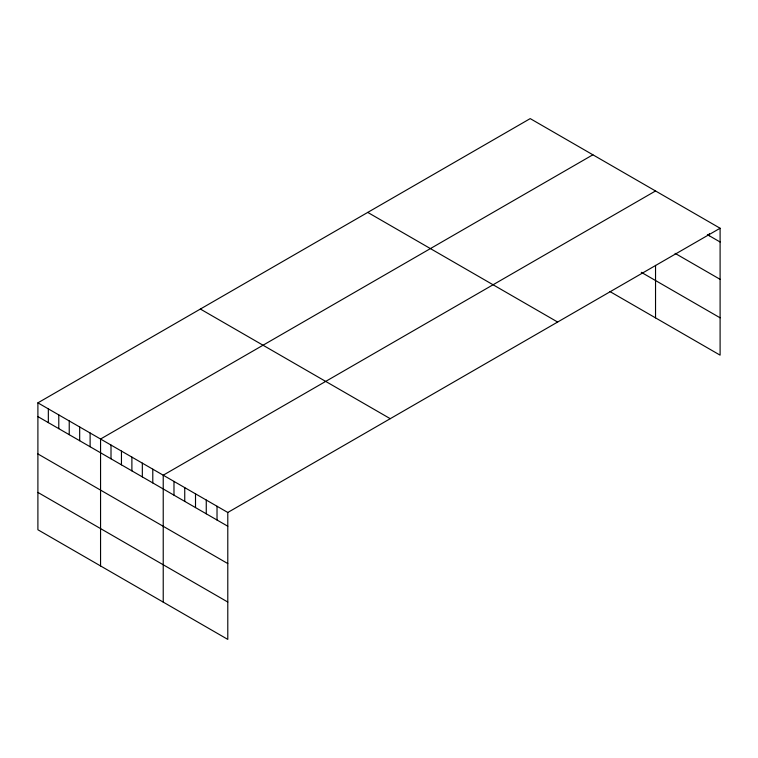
<?xml version="1.0" encoding="UTF-8"?>
<svg xmlns="http://www.w3.org/2000/svg" width="758" height="758" viewBox="0 0 758 758"><rect width="100%" height="100%" fill="white"/><g stroke="black" fill="none" stroke-linecap="round" stroke-linejoin="round"><path stroke-width="1.14" d="M720.1 228.243L227.788 512.474L227.788 639.392L37.9 529.757L37.9 402.849L530.212 118.608L720.1 228.243L720.1 355.151L609.963 291.565M592.879 154.793L100.558 439.024L100.558 565.942M655.537 190.969L163.226 475.2L163.226 602.117M707.385 234.648L720.1 241.992M675.103 253.361L720.1 279.332M641.296 272.311L720.1 317.81M367.753 212.411L557.632 322.036M200.368 309.046L390.247 418.681M37.9 402.849L227.788 512.474M37.9 416.597L227.788 526.232M37.9 453.938L227.788 563.573M37.9 492.416L227.788 602.041M709.336 233.492L709.336 235.776M655.537 265.376L655.537 317.877M217.025 506.259L217.025 520.016M206.261 500.053L206.261 513.801M195.507 493.837L195.507 507.595M184.744 487.631L184.744 501.379M173.98 481.415L173.98 495.163M152.784 469.174L152.784 482.922M142.333 463.138L142.333 476.896M131.892 457.112L131.892 470.87M121.451 451.086L121.451 464.834M111.009 445.05L111.009 458.808M90.117 432.998L90.117 446.746M79.675 426.962L79.675 440.72M69.234 420.936L69.234 434.685M58.783 414.91L58.783 428.658M48.341 408.875L48.341 422.632"/></g></svg>
